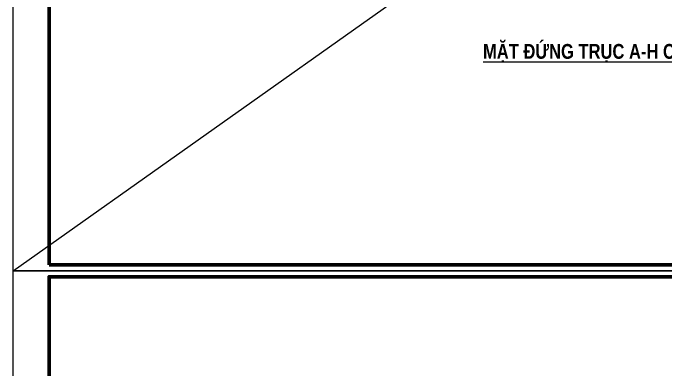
# Model space of a CAD drawing. Header units: millimetres. Extents: x -519517 to -431282, y -372679 to 113618.
# Drawn here: x -490082 to -465636, y -102944 to -89599 of the extents above; entities that cross this region are included whole.
import ezdxf
from ezdxf.enums import TextEntityAlignment as Align

# ---------------------------------------------------------------- set-up
doc = ezdxf.new("R2010")
doc.units = ezdxf.units.MM
doc.header["$LTSCALE"] = 5
doc.linetypes.add('CENTER2', pattern=[28.575, 19.05, -3.175, 3.175, -3.175])
doc.layers.get('0').update_dxf_attribs({"linetype": 'CENTER2'})
doc.layers.add('KCS_Plotter', color=11, linetype='Continuous', plot=False)
for name, color, linetype, lineweight in [('Khungten_LCDI', 7, 'Continuous', 25), ('LC Net thay', 7, 'Continuous', 25), ('LC Text1', 3, 'Continuous', 20), ('LC Text2', 7, 'Continuous', 25)]:
    doc.layers.add(name, color=color, linetype=linetype, lineweight=lineweight)
doc.styles.add('Khungten', font='VHAVAN.TTF', dxfattribs={"width": 0.9, "height": 5000})
doc.styles.add('LC 1', font='VHAVANB.TTF')
doc.styles.add('LC3', font='VHARIALB.TTF', dxfattribs={"width": 0.8})
doc.styles.add('Title', font='VHBLACK.TTF')

# ---------------------------------------------------------------- blocks, each defined once
blk = doc.blocks.new('lcdi fix')
at = {"layer": 'Defpoints', "lineweight": 0}
blk.add_lwpolyline([(-1200, -14850), (-1200, 14850), (40800, 14850), (40800, -14850)], close=True, dxfattribs=at)
at = {"layer": 'Khungten_LCDI', "color": 5, "lineweight": 60}
blk.add_lwpolyline([(0, -14650), (0, 14650), (40600, 14650), (40600, -14650)], close=True, dxfattribs=at)
at = {"color": 7, "style": 'Khungten', "width": 0.8}
for tag, p in [('REVISION', (39499, -10746)), ('NGAYHT', (39546, -11609))]:
    blk.add_attdef(tag, text='', height=200, dxfattribs=at).set_placement(p, align=Align.CENTER)
at = {"layer": 'LC Text1', "style": 'Title', "width": 3.882085}
for tag, p, p2 in [('TENBANVE1', (36913, -8886), (40339, -8886)), ('TENBANVE2', (36913, -9562), (40339, -9562))]:
    blk.add_attdef(tag, text='', height=250, dxfattribs=at).set_placement(p, p2, align=Align.FIT)
at = {"layer": 'LC Text1', "style": 'Title', "width": 0.7}
blk.add_attdef('SOBANVE', text='', height=250, dxfattribs=at).set_placement((39562, -13896), align=Align.CENTER)
blk = doc.blocks.new('TIEUDE1')
at = {"layer": 'LC Text2', "color": 7, "style": 'LC 1'}
blk.add_attdef('TIªU§Ò', text='', height=5, dxfattribs=at).set_placement((0, 0), align=Align.BOTTOM_CENTER)
blk.add_attdef('TL', text='', height=3, dxfattribs=at).set_placement((0, -2), align=Align.TOP_CENTER)

msp = doc.modelspace()

# ---------------------------------------------------------------- linework, layer by layer
at = {"layer": 'KCS_Plotter'}
msp.add_line((-490081.8, -99235.9), (-442831.8, -65823.4), dxfattribs=at)

# ---------------------------------------------------------------- block references
at = {"layer": 'LC Net thay', "xscale": 1.125, "yscale": 1.125, "zscale": 1.125}
for p in [(-488731.8, -82529.7), (-488731.8, -115942.2)]:
    msp.add_blockref('lcdi fix', p, dxfattribs=at)
at = {"layer": 'LC Text2'}
ref = msp.add_blockref('TIEUDE1', (-467825.2, -91474.3), dxfattribs=dict(at, xscale=-112.5000000001612, yscale=112.5000000001612, zscale=112.5000000001612))
ref.add_attrib('TIªU§Ò', '%%umÆt ®øng trôc a-h c¶i t¹o', dxfattribs={"color": 7, "height": 553.997, "style": 'LC3', "width": 0.8}).set_placement((-467844.2, -91474.3), align=Align.BOTTOM_CENTER)

doc.saveas('drawing.dxf')
